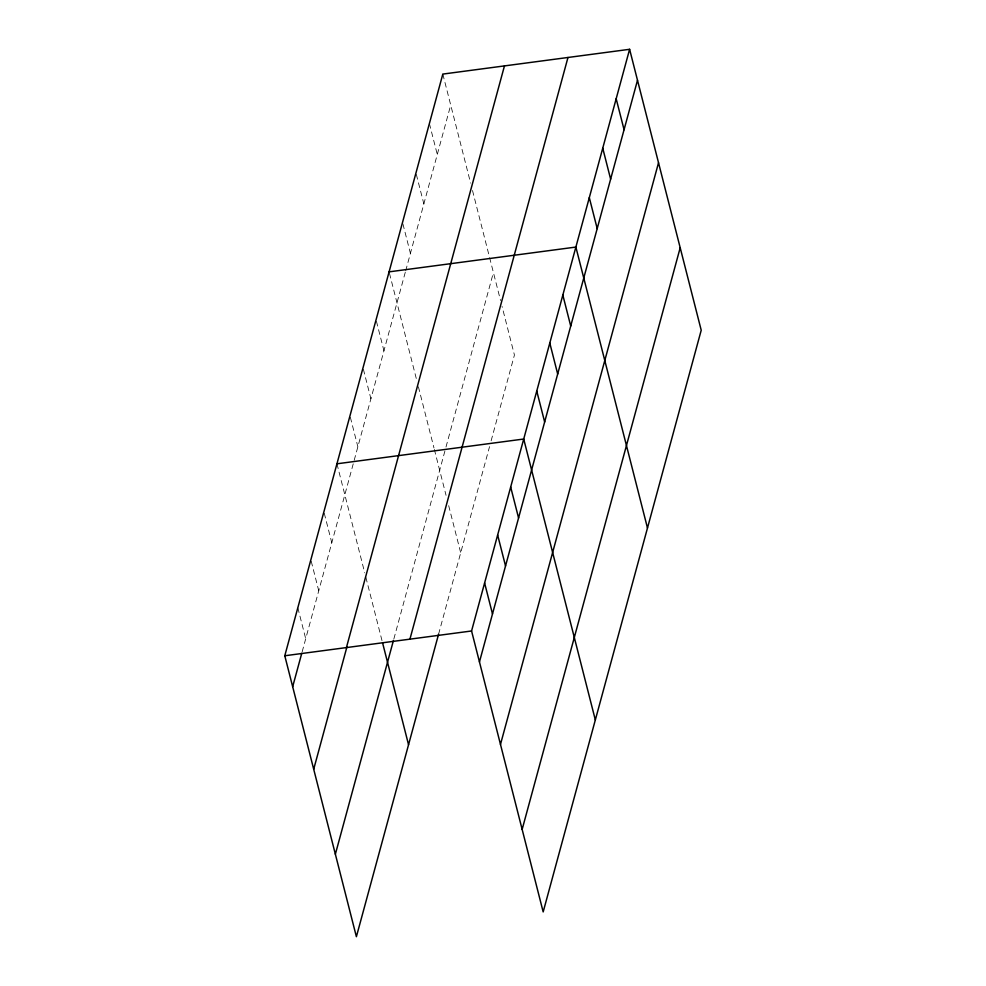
<?xml version="1.0" encoding="UTF-8"?>
<svg xmlns="http://www.w3.org/2000/svg" width="986" height="986" viewBox="0 0 986 986"><rect width="100%" height="100%" fill="white"/><g stroke="black" fill="none" stroke-linecap="round" stroke-linejoin="round"><path stroke-width="0.74" stroke-dasharray="4.93 3.7" d="M302.16 651.82L405.283 272.272M405.677 270.83L450.713 105.046M393.845 638.99L445.598 448.482M445.992 447.028L493.407 272.53M438.573 634.232L489.549 446.633M491.127 440.816L514.433 355.022L502.047 306.412M442.825 74.086L470.618 183.113M472.504 190.52L489.229 256.126M489.611 257.617L500.543 300.52M429.391 123.521L437.279 154.494M416.339 174.448L423.857 203.929M402.904 223.884L410.422 253.377M389.47 273.332L416.511 379.413M418.397 386.795L433.976 447.94M434.358 449.431L446.054 495.342M448.692 505.658L460.696 552.789M376.43 321.313L383.948 350.806M363.39 369.306L370.909 398.788M350.35 417.288L357.869 446.781M336.941 463.802L364.734 572.841M365.855 577.266L382.198 641.381M324.271 513.275L331.789 542.756M311.231 561.256L318.749 590.75M297.821 607.77L305.709 638.731"/><path stroke-width="1.48" d="M438.573 634.232L356.39 936.7L284.781 655.764L442.825 74.086L629.61 49.3L701.219 330.236L543.175 911.914L471.567 630.978L629.61 49.3M292.669 686.724L301.765 653.274M346.419 647.58L504.462 65.902M313.708 769.216L346.887 647.062M335.363 854.209L393.451 640.444M409.93 639.15L567.973 57.484M479.455 661.939L637.498 80.26M500.481 744.43L658.525 162.752M522.149 829.423L680.192 247.745M389.088 271.853L575.873 247.067L647.482 528.015M336.941 463.802L523.714 439.029L595.334 719.965M284.781 655.764L471.567 630.978M616.176 98.748L624.064 129.708M602.742 148.183L610.63 179.144M589.308 197.631L597.196 228.592M562.833 295.06L570.721 326.021M549.794 343.042L557.682 374.014M536.754 391.035L544.654 421.996M510.674 487.01L518.574 517.97M497.647 535.004L505.535 565.964M484.607 582.985L492.495 613.945M382.58 642.872L408.549 744.75"/></g></svg>
